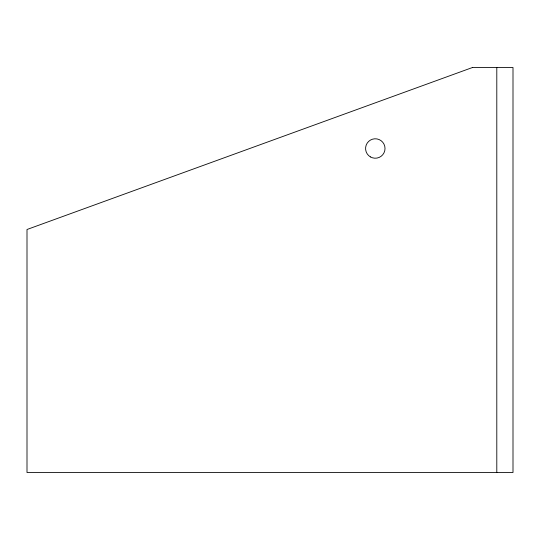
<?xml version="1.0" encoding="UTF-8"?>
<svg xmlns="http://www.w3.org/2000/svg" width="540" height="540" viewBox="0 0 540 540"><rect width="100%" height="100%" fill="white"/><g stroke="black" fill="none" stroke-linecap="round" stroke-linejoin="round"><path stroke-width="0.81" d="M496.8 67.5L496.8 472.5M472.5 67.5L27 229.5L27 472.5L513 472.5L513 67.5L472.5 67.5M370.44 156.917A9.72 9.72 0 0 0 385.02 148.5A9.72 9.72 0 0 0 370.44 140.083A9.72 9.72 0 0 0 370.44 156.917"/></g></svg>
